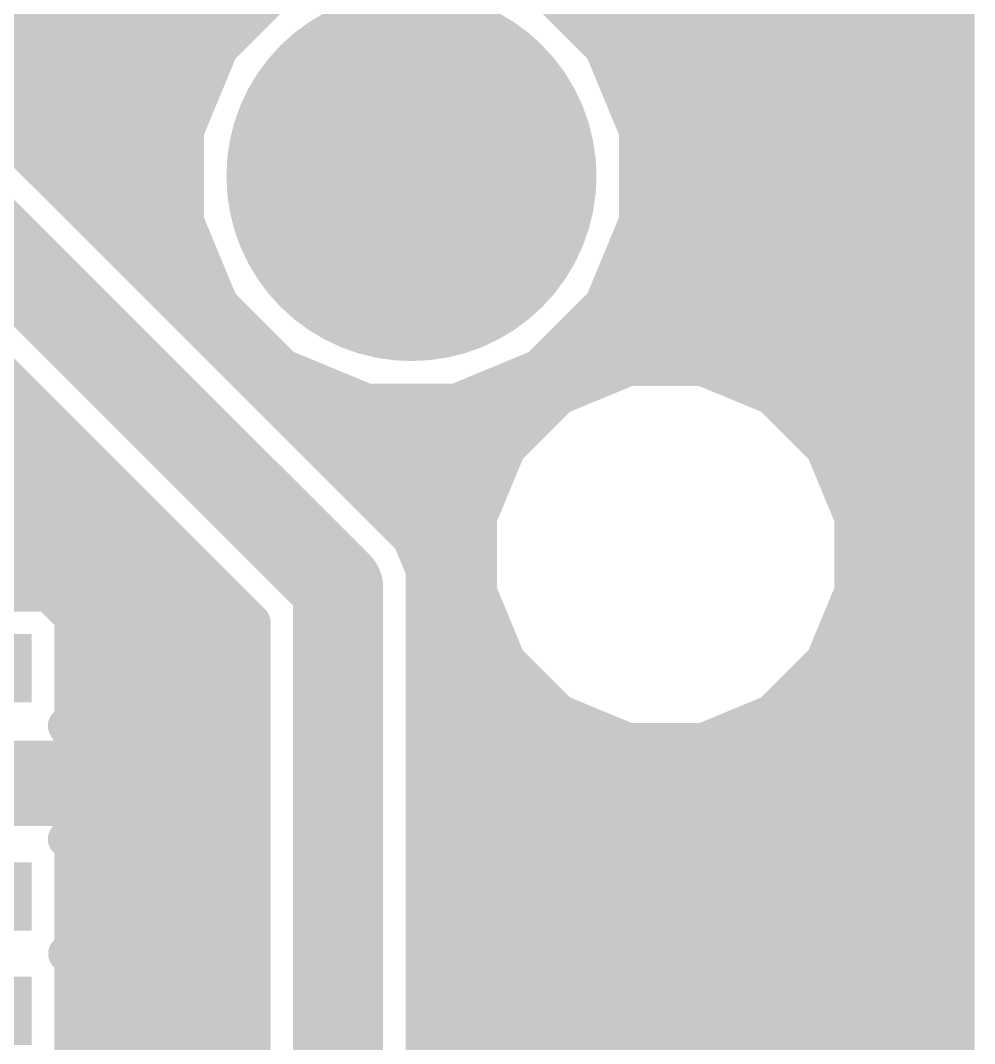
# Model space of a CAD drawing. Extents: x -40.6 to 40.6, y -25.6 to 25.6.
# Drawn here: x 29.94 to 40.56, y 2.24 to 13.62 of the extents above; entities that cross this region are included whole.
import ezdxf

# ---------------------------------------------------------------- set-up
doc = ezdxf.new("R2010")
doc.units = 0
doc.layers.add('16', color=175, linetype='CONTINUOUS')
doc.layers.add('17', color=82, linetype='CONTINUOUS')

# ---------------------------------------------------------------- blocks, each defined once
blk = doc.blocks.new('RECT')
blk.add_solid([(-0.5, -0.5), (0.5, -0.5), (-0.5, 0.5), (0.5, 0.5)])
blk = doc.blocks.new('ROUNDP')
at = {"const_width": 0.5}
blk.add_lwpolyline([(0, -0.25, 1), (0, 0.25, 1), (0, -0.25)], format="xyb", dxfattribs=at)

msp = doc.modelspace()

# ---------------------------------------------------------------- linework, layer by layer
at = {"layer": '16'}
for points, const_width in [([(40.3519, 23.5458), (40.3519, -0.2576)], 0.4064), ([(32.8703, 14.0151), (32.1639, 13.3087)], 0.4064), ([(36.4217, 13.3087), (35.7153, 14.0151)], 0.4064), ([(21.316, 13.8176), (32.6728, 13.8176)], 0.4064), ([(35.9128, 13.8176), (40.3519, 13.8176)], 0.4064), ([(28.6148, 13.4112), (32.2664, 13.4112)], 0.4064), ([(36.3192, 13.4112), (40.3519, 13.4112)], 0.4064), ([(34.0171, 8.1233), (28.8101, 13.3303)], 0.4064), ([(32.1639, 13.3087), (31.7816, 12.3857)], 0.4064), ([(36.804, 12.3857), (36.4217, 13.3087)], 0.4064), ([(29.1356, 13.0048), (32.038, 13.0048)], 0.4064), ([(36.5476, 13.0048), (40.3519, 13.0048)], 0.4064), ([(28.2702, 12.5222), (33.4772, 7.3152)], 1), ([(29.542, 12.5984), (31.8697, 12.5984)], 0.4064), ([(36.7159, 12.5984), (40.3519, 12.5984)], 0.4064), ([(31.7816, 12.3857), (31.7816, 11.3867)], 0.4064), ([(36.804, 11.3867), (36.804, 12.3857)], 0.4064), ([(29.9484, 12.192), (31.7816, 12.192)], 0.4064), ([(36.804, 12.192), (40.3519, 12.192)], 0.4064), ([(30.3548, 11.7856), (31.7816, 11.7856)], 0.4064), ([(36.804, 11.7856), (40.3519, 11.7856)], 0.4064), ([(27.8754, 11.569), (32.524, 6.9204)], 0.4064), ([(30.7612, 11.3792), (31.7847, 11.3792)], 0.4064), ([(31.7816, 11.3867), (32.1639, 10.4637)], 0.4064), ([(36.4217, 10.4637), (36.804, 11.3867)], 0.4064), ([(36.8009, 11.3792), (40.3519, 11.3792)], 0.4064), ([(31.1676, 10.9728), (31.953, 10.9728)], 0.4064), ([(36.6326, 10.9728), (40.3519, 10.9728)], 0.4064), ([(31.574, 10.5664), (32.1214, 10.5664)], 0.4064), ([(36.4642, 10.5664), (40.3519, 10.5664)], 0.4064), ([(32.1639, 10.4637), (32.8703, 9.7573)], 0.4064), ([(35.7153, 9.7573), (36.4217, 10.4637)], 0.4064), ([(31.9804, 10.16), (32.4676, 10.16)], 0.4064), ([(36.118, 10.16), (40.3519, 10.16)], 0.4064), ([(28.1178, 9.7282), (31.0896, 6.7564)], 0.5), ([(32.3868, 9.7536), (32.8793, 9.7536)], 0.4064), ([(32.8703, 9.7573), (33.7933, 9.375)], 0.4064), ([(34.7923, 9.375), (35.7153, 9.7573)], 0.4064), ([(35.7063, 9.7536), (40.3519, 9.7536)], 0.4064), ([(36.7066, 9.7532), (35.9428, 9.4368)], 0.4064), ([(37.5334, 9.7532), (36.7066, 9.7532)], 0.4064), ([(38.2972, 9.4368), (37.5334, 9.7532)], 0.4064), ([(33.7933, 9.375), (34.7923, 9.375)], 0.4064), ([(35.9428, 9.4368), (35.3582, 8.8522)], 0.4064), ([(38.8818, 8.8522), (38.2972, 9.4368)], 0.4064), ([(17.0706, 9.3472), (30.0972, 9.3472)], 0.4064), ([(32.7932, 9.3472), (35.8532, 9.3472)], 0.4064), ([(38.3868, 9.3472), (40.3519, 9.3472)], 0.4064), ([(24.8684, 8.9408), (30.5036, 8.9408)], 0.4064), ([(33.1996, 8.9408), (35.4468, 8.9408)], 0.4064), ([(38.7932, 8.9408), (40.3519, 8.9408)], 0.4064), ([(35.3582, 8.8522), (35.0418, 8.0884)], 0.4064), ([(39.1982, 8.0884), (38.8818, 8.8522)], 0.4064), ([(25.2748, 8.5344), (30.91, 8.5344)], 0.4064), ([(33.606, 8.5344), (35.2266, 8.5344)], 0.4064), ([(39.0134, 8.5344), (40.3519, 8.5344)], 0.4064), ([(25.6812, 8.128), (31.3164, 8.128)], 0.4064), ([(34.0124, 8.128), (35.0582, 8.128)], 0.4064), ([(34.2853, 7.8551), (34.0171, 8.1233)], 0.4064), ([(34.0171, 8.1233), (34.0171, 8.1233)], 0.4064), ([(39.1818, 8.128), (40.3519, 8.128)], 0.4064), ([(35.0418, 8.0884), (35.0418, 7.2616)], 0.4064), ([(39.1982, 7.2616), (39.1982, 8.0884)], 0.4064), ([(34.4304, 7.5048), (34.2853, 7.8551)], 0.4064), ([(26.0876, 7.7216), (31.7228, 7.7216)], 0.4064), ([(34.3406, 7.7216), (35.0418, 7.7216)], 0.4064), ([(39.1982, 7.7216), (40.3519, 7.7216)], 0.4064), ([(33.4772, 7.3152), (33.4772, 1.016)], 1), ([(34.4304, 1.9772), (34.4304, 7.5048)], 0.4064), ([(28.8934, 7.3152), (32.1292, 7.3152)], 0.4064), ([(34.4304, 7.3152), (35.0418, 7.3152)], 0.4064), ([(39.1982, 7.3152), (40.3519, 7.3152)], 0.4064), ([(30.2577, 7.2432), (28.9654, 7.2432)], 0.4064), ([(30.5232, 6.9777), (30.2577, 7.2432)], 0.4064), ([(35.0418, 7.2616), (35.3582, 6.4978)], 0.4064), ([(38.8818, 6.4978), (39.1982, 7.2616)], 0.4064), ([(30.5232, 5.8423), (30.5232, 6.9777)], 0.4064), ([(30.5232, 6.9088), (32.524, 6.9088)], 0.4064), ([(32.524, 6.9204), (32.524, 1.2748)], 0.4064), ([(34.4304, 6.9088), (35.1879, 6.9088)], 0.4064), ([(39.0521, 6.9088), (40.3519, 6.9088)], 0.4064), ([(31.0896, 6.7564), (31.0896, 5.0038)], 0.5), ([(30.5232, 6.5024), (32.524, 6.5024)], 0.4064), ([(34.4304, 6.5024), (35.3563, 6.5024)], 0.4064), ([(35.3582, 6.4978), (35.9428, 5.9132)], 0.4064), ([(38.2972, 5.9132), (38.8818, 6.4978)], 0.4064), ([(38.8837, 6.5024), (40.3519, 6.5024)], 0.4064), ([(30.5232, 6.096), (32.524, 6.096)], 0.4064), ([(34.4304, 6.096), (35.76, 6.096)], 0.4064), ([(38.48, 6.096), (40.3519, 6.096)], 0.4064), ([(30.4526, 5.7717), (30.5232, 5.8423)], 0.4064), ([(35.9428, 5.9132), (36.7066, 5.5968)], 0.4064), ([(37.5334, 5.5968), (38.2972, 5.9132)], 0.4064), ([(30.496, 5.6965), (30.4526, 5.7717)], 0.4064), ([(30.5272, 5.5802), (30.496, 5.6965)], 0.4064), ([(30.4979, 5.6896), (32.524, 5.6896)], 0.4064), ([(34.4304, 5.6896), (36.4826, 5.6896)], 0.4064), ([(37.7574, 5.6896), (40.3519, 5.6896)], 0.4064), ([(30.5272, 5.14), (30.5272, 5.5802)], 0.4064), ([(36.7066, 5.5968), (37.5334, 5.5968)], 0.4064), ([(30.7594, 5.1308), (26.9042, 5.1308)], 0.95), ([(30.988, 4.9022), (30.7594, 5.1308)], 1), ([(30.5272, 5.2832), (32.524, 5.2832)], 0.4064), ([(34.4304, 5.2832), (40.3519, 5.2832)], 0.4064), ([(31.2674, 4.6228), (30.988, 4.9022)], 1), ([(30.5272, 5.14), (26.895, 5.14)], 0.4064), ([(26.895, 5.14), (30.5272, 5.14)], 0.4064), ([(30.5272, 4.6998), (30.5272, 5.14)], 0.4064), ([(31.0896, 5.0038), (30.988, 4.9022)], 0.5), ([(31.2674, -3.1496), (31.2674, 4.6228)], 1), ([(30.5272, 4.8768), (32.524, 4.8768)], 0.4064), ([(34.4304, 4.8768), (40.3519, 4.8768)], 0.4064), ([(30.496, 4.5835), (30.5272, 4.6998)], 0.4064), ([(30.4526, 4.5083), (30.496, 4.5835)], 0.4064), ([(30.5232, 4.4377), (30.4526, 4.5083)], 0.4064), ([(30.4905, 4.4704), (32.524, 4.4704)], 0.4064), ([(34.4304, 4.4704), (40.3519, 4.4704)], 0.4064), ([(30.5232, 3.3023), (30.5232, 4.4377)], 0.4064), ([(30.5232, 4.064), (32.524, 4.064)], 0.4064), ([(34.4304, 4.064), (40.3519, 4.064)], 0.4064), ([(30.5232, 3.6576), (32.524, 3.6576)], 0.4064), ([(34.4304, 3.6576), (40.3519, 3.6576)], 0.4064), ([(30.4559, 3.235), (30.5232, 3.3023)], 0.4064), ([(30.5232, 3.1677), (30.4559, 3.235)], 0.4064), ([(30.4721, 3.2512), (32.524, 3.2512)], 0.4064), ([(34.4304, 3.2512), (40.3519, 3.2512)], 0.4064), ([(30.5232, 2.0323), (30.5232, 3.1677)], 0.4064), ([(30.5232, 2.8448), (32.524, 2.8448)], 0.4064), ([(34.4304, 2.8448), (40.3519, 2.8448)], 0.4064), ([(30.5232, 2.4384), (32.524, 2.4384)], 0.4064), ([(34.4304, 2.4384), (40.3519, 2.4384)], 0.4064), ([(30.4559, 1.965), (30.5232, 2.0323)], 0.4064), ([(30.5229, 2.032), (32.524, 2.032)], 0.4064), ([(34.4304, 2.032), (40.3519, 2.032)], 0.4064)]:
    msp.add_lwpolyline(points, dxfattribs=dict(at, const_width=const_width))
for points, const_width in [([(32.6728, 13.716, 1), (32.6728, 13.9192)], 0.2032), ([(35.9128, 13.9192, 1), (35.9128, 13.716)], 0.2032), ([(40.3519, 13.716, 1), (40.3519, 13.9192)], 0.2032), ([(32.2664, 13.3096, 1), (32.2664, 13.5128)], 0.2032), ([(36.3192, 13.5128, 1), (36.3192, 13.3096)], 0.2032), ([(40.3519, 13.3096, 1), (40.3519, 13.5128)], 0.2032), ([(32.0921, 13.3805, 1), (32.2357, 13.2368)], 0.2032), ([(32.2578, 13.2698, 1), (32.07, 13.3476)], 0.2032), ([(36.5156, 13.3476, 1), (36.3278, 13.2698)], 0.2032), ([(36.3498, 13.2368, 1), (36.4935, 13.3805)], 0.2032), ([(32.038, 12.9032, 1), (32.038, 13.1064)], 0.2032), ([(36.5476, 13.1064, 1), (36.5476, 12.9032)], 0.2032), ([(40.3519, 12.9032, 1), (40.3519, 13.1064)], 0.2032), ([(31.8697, 12.4968, 1), (31.8697, 12.7)], 0.2032), ([(36.7159, 12.7, 1), (36.7159, 12.4968)], 0.2032), ([(40.3519, 12.4968, 1), (40.3519, 12.7)], 0.2032), ([(31.8832, 12.3857, 1), (31.68, 12.3857)], 0.2032), ([(31.6877, 12.4246, 1), (31.8755, 12.3468)], 0.2032), ([(36.9056, 12.3857, 1), (36.7024, 12.3857)], 0.2032), ([(36.7101, 12.3468, 1), (36.8979, 12.4246)], 0.2032), ([(29.9484, 12.2936, 1), (29.9484, 12.0904)], 0.2032), ([(31.7816, 12.0904, 1), (31.7816, 12.2936)], 0.2032), ([(36.804, 12.2936, 1), (36.804, 12.0904)], 0.2032), ([(40.3519, 12.0904, 1), (40.3519, 12.2936)], 0.2032), ([(30.3548, 11.8872, 1), (30.3548, 11.684)], 0.2032), ([(31.7816, 11.684, 1), (31.7816, 11.8872)], 0.2032), ([(36.804, 11.8872, 1), (36.804, 11.684)], 0.2032), ([(40.3519, 11.684, 1), (40.3519, 11.8872)], 0.2032), ([(30.7612, 11.4808, 1), (30.7612, 11.2776)], 0.2032), ([(31.8755, 11.4256, 1), (31.6877, 11.3478)], 0.2032), ([(31.7847, 11.2776, 1), (31.7847, 11.4808)], 0.2032), ([(36.8009, 11.4808, 1), (36.8009, 11.2776)], 0.2032), ([(36.8979, 11.3478, 1), (36.7101, 11.4256)], 0.2032), ([(40.3519, 11.2776, 1), (40.3519, 11.4808)], 0.2032), ([(31.68, 11.3867, 1), (31.8832, 11.3867)], 0.2032), ([(36.7024, 11.3867, 1), (36.9056, 11.3867)], 0.2032), ([(31.1676, 11.0744, 1), (31.1676, 10.8712)], 0.2032), ([(31.953, 10.8712, 1), (31.953, 11.0744)], 0.2032), ([(36.6326, 11.0744, 1), (36.6326, 10.8712)], 0.2032), ([(40.3519, 10.8712, 1), (40.3519, 11.0744)], 0.2032), ([(31.574, 10.668, 1), (31.574, 10.4648)], 0.2032), ([(32.1214, 10.4648, 1), (32.1214, 10.668)], 0.2032), ([(36.4642, 10.668, 1), (36.4642, 10.4648)], 0.2032), ([(40.3519, 10.4648, 1), (40.3519, 10.668)], 0.2032), ([(32.2357, 10.5356, 1), (32.0921, 10.3919)], 0.2032), ([(32.07, 10.4248, 1), (32.2578, 10.5026)], 0.2032), ([(36.3278, 10.5026, 1), (36.5156, 10.4248)], 0.2032), ([(36.4935, 10.3919, 1), (36.3498, 10.5356)], 0.2032), ([(31.9804, 10.2616, 1), (31.9804, 10.0584)], 0.2032), ([(32.4676, 10.0584, 1), (32.4676, 10.2616)], 0.2032), ([(36.118, 10.2616, 1), (36.118, 10.0584)], 0.2032), ([(40.3519, 10.0584, 1), (40.3519, 10.2616)], 0.2032), ([(32.3868, 9.8552, 1), (32.3868, 9.652)], 0.2032), ([(32.9092, 9.8512, 1), (32.8314, 9.6634)], 0.2032), ([(32.7985, 9.6855, 1), (32.9422, 9.8291)], 0.2032), ([(32.8793, 9.652, 1), (32.8793, 9.8552)], 0.2032), ([(35.7063, 9.8552, 1), (35.7063, 9.652)], 0.2032), ([(35.6434, 9.8291, 1), (35.7871, 9.6855)], 0.2032), ([(35.7542, 9.6634, 1), (35.6764, 9.8512)], 0.2032), ([(36.7066, 9.8548, 1), (36.7066, 9.6516)], 0.2032), ([(36.7455, 9.6593, 1), (36.6677, 9.8471)], 0.2032), ([(37.5723, 9.8471, 1), (37.4945, 9.6593)], 0.2032), ([(37.5334, 9.6516, 1), (37.5334, 9.8548)], 0.2032), ([(40.3519, 9.652, 1), (40.3519, 9.8552)], 0.2032), ([(33.7933, 9.4766, 1), (33.7933, 9.2734)], 0.2032), ([(33.7544, 9.2811, 1), (33.8322, 9.4689)], 0.2032), ([(34.7534, 9.4689, 1), (34.8312, 9.2811)], 0.2032), ([(34.7923, 9.2734, 1), (34.7923, 9.4766)], 0.2032), ([(35.9039, 9.5307, 1), (35.9817, 9.3429)], 0.2032), ([(36.0146, 9.365, 1), (35.871, 9.5087)], 0.2032), ([(38.369, 9.5087, 1), (38.2254, 9.365)], 0.2032), ([(38.2583, 9.3429, 1), (38.3361, 9.5307)], 0.2032), ([(30.0972, 9.2456, 1), (30.0972, 9.4488)], 0.2032), ([(32.7932, 9.4488, 1), (32.7932, 9.2456)], 0.2032), ([(35.8532, 9.2456, 1), (35.8532, 9.4488)], 0.2032), ([(38.3868, 9.4488, 1), (38.3868, 9.2456)], 0.2032), ([(40.3519, 9.2456, 1), (40.3519, 9.4488)], 0.2032), ([(30.5036, 8.8392, 1), (30.5036, 9.0424)], 0.2032), ([(33.1996, 9.0424, 1), (33.1996, 8.8392)], 0.2032), ([(35.4468, 8.8392, 1), (35.4468, 9.0424)], 0.2032), ([(38.7932, 9.0424, 1), (38.7932, 8.8392)], 0.2032), ([(40.3519, 8.8392, 1), (40.3519, 9.0424)], 0.2032), ([(35.2863, 8.924, 1), (35.43, 8.7804)], 0.2032), ([(35.4521, 8.8133, 1), (35.2643, 8.8911)], 0.2032), ([(38.9757, 8.8911, 1), (38.7879, 8.8133)], 0.2032), ([(38.81, 8.7804, 1), (38.9537, 8.924)], 0.2032), ([(30.91, 8.4328, 1), (30.91, 8.636)], 0.2032), ([(33.606, 8.636, 1), (33.606, 8.4328)], 0.2032), ([(35.2266, 8.4328, 1), (35.2266, 8.636)], 0.2032), ([(39.0134, 8.636, 1), (39.0134, 8.4328)], 0.2032), ([(40.3519, 8.4328, 1), (40.3519, 8.636)], 0.2032), ([(31.3164, 8.0264, 1), (31.3164, 8.2296)], 0.2032), ([(34.0124, 8.2296, 1), (34.0124, 8.0264)], 0.2032), ([(34.089, 8.1951, 1), (33.9453, 8.0514)], 0.2032), ([(34.0171, 8.2249, 1), (34.0171, 8.0217)], 0.2032), ([(34.0171, 8.0217, 1), (34.0171, 8.2249)], 0.2032), ([(35.0582, 8.0264, 1), (35.0582, 8.2296)], 0.2032), ([(39.1818, 8.2296, 1), (39.1818, 8.0264)], 0.2032), ([(40.3519, 8.0264, 1), (40.3519, 8.2296)], 0.2032), ([(33.9453, 8.0514, 1), (34.089, 8.1951)], 0.2032), ([(35.1434, 8.0884, 1), (34.9402, 8.0884)], 0.2032), ([(34.9479, 8.1273, 1), (35.1357, 8.0495)], 0.2032), ([(39.2998, 8.0884, 1), (39.0966, 8.0884)], 0.2032), ([(39.1043, 8.0495, 1), (39.2921, 8.1273)], 0.2032), ([(34.3791, 7.894, 1), (34.1914, 7.8163)], 0.2032), ([(34.2134, 7.7833, 1), (34.3571, 7.927)], 0.2032), ([(31.7228, 7.62, 1), (31.7228, 7.8232)], 0.2032), ([(34.3406, 7.8232, 1), (34.3406, 7.62)], 0.2032), ([(35.0418, 7.62, 1), (35.0418, 7.8232)], 0.2032), ([(39.1982, 7.8232, 1), (39.1982, 7.62)], 0.2032), ([(40.3519, 7.62, 1), (40.3519, 7.8232)], 0.2032), ([(33.7272, 7.3152, 1), (33.2272, 7.3152)], 0.5), ([(33.3004, 7.1384, 1), (33.654, 7.492)], 0.5), ([(34.532, 7.5048, 1), (34.3288, 7.5048)], 0.2032), ([(34.3365, 7.4659, 1), (34.5243, 7.5437)], 0.2032), ([(32.1292, 7.2136, 1), (32.1292, 7.4168)], 0.2032), ([(34.4304, 7.4168, 1), (34.4304, 7.2136)], 0.2032), ([(35.0418, 7.2136, 1), (35.0418, 7.4168)], 0.2032), ([(39.1982, 7.4168, 1), (39.1982, 7.2136)], 0.2032), ([(40.3519, 7.2136, 1), (40.3519, 7.4168)], 0.2032), ([(30.3296, 7.315, 1), (30.1859, 7.1714)], 0.2032), ([(30.2577, 7.1416, 1), (30.2577, 7.3448)], 0.2032), ([(35.1357, 7.3005, 1), (34.9479, 7.2227)], 0.2032), ([(39.2921, 7.2227, 1), (39.1043, 7.3005)], 0.2032), ([(34.9402, 7.2616, 1), (35.1434, 7.2616)], 0.2032), ([(39.0966, 7.2616, 1), (39.2998, 7.2616)], 0.2032), ([(30.6248, 6.9777, 1), (30.4216, 6.9777)], 0.2032), ([(30.5232, 7.0104, 1), (30.5232, 6.8072)], 0.2032), ([(30.4514, 6.9059, 1), (30.595, 7.0496)], 0.2032), ([(32.6256, 6.9204, 1), (32.4224, 6.9204)], 0.2032), ([(32.4522, 6.8485, 1), (32.5958, 6.9922)], 0.2032), ([(32.524, 6.8072, 1), (32.524, 7.0104)], 0.2032), ([(34.4304, 7.0104, 1), (34.4304, 6.8072)], 0.2032), ([(35.1879, 6.8072, 1), (35.1879, 7.0104)], 0.2032), ([(39.0521, 7.0104, 1), (39.0521, 6.8072)], 0.2032), ([(40.3519, 6.8072, 1), (40.3519, 7.0104)], 0.2032), ([(31.2146, 6.7564, 1), (30.9646, 6.7564)], 0.25), ([(31.0012, 6.668, 1), (31.178, 6.8448)], 0.25), ([(30.5232, 6.604, 1), (30.5232, 6.4008)], 0.2032), ([(32.524, 6.4008, 1), (32.524, 6.604)], 0.2032), ([(34.4304, 6.604, 1), (34.4304, 6.4008)], 0.2032), ([(35.43, 6.5696, 1), (35.2863, 6.426)], 0.2032), ([(35.2643, 6.4589, 1), (35.4521, 6.5367)], 0.2032), ([(35.3563, 6.4008, 1), (35.3563, 6.604)], 0.2032), ([(38.7879, 6.5367, 1), (38.9757, 6.4589)], 0.2032), ([(38.8837, 6.604, 1), (38.8837, 6.4008)], 0.2032), ([(38.9537, 6.426, 1), (38.81, 6.5696)], 0.2032), ([(40.3519, 6.4008, 1), (40.3519, 6.604)], 0.2032), ([(30.5232, 6.1976, 1), (30.5232, 5.9944)], 0.2032), ([(32.524, 5.9944, 1), (32.524, 6.1976)], 0.2032), ([(34.4304, 6.1976, 1), (34.4304, 5.9944)], 0.2032), ([(35.76, 5.9944, 1), (35.76, 6.1976)], 0.2032), ([(38.48, 6.1976, 1), (38.48, 5.9944)], 0.2032), ([(40.3519, 5.9944, 1), (40.3519, 6.1976)], 0.2032), ([(30.595, 5.7704, 1), (30.4514, 5.9141)], 0.2032), ([(35.9817, 6.0071, 1), (35.9039, 5.8193)], 0.2032), ([(35.871, 5.8413, 1), (36.0146, 5.985)], 0.2032), ([(38.2254, 5.985, 1), (38.369, 5.8413)], 0.2032), ([(38.3361, 5.8193, 1), (38.2583, 6.0071)], 0.2032), ([(30.5406, 5.8225, 1), (30.3646, 5.7209)], 0.2032), ([(30.3808, 5.8435, 1), (30.5244, 5.6999)], 0.2032), ([(30.4216, 5.8423, 1), (30.6248, 5.8423)], 0.2032), ([(30.5942, 5.7228, 1), (30.3979, 5.6702)], 0.2032), ([(30.4979, 5.7912, 1), (30.4979, 5.588)], 0.2032), ([(30.4081, 5.6457, 1), (30.584, 5.7473)], 0.2032), ([(32.524, 5.588, 1), (32.524, 5.7912)], 0.2032), ([(34.4304, 5.7912, 1), (34.4304, 5.588)], 0.2032), ([(36.4826, 5.588, 1), (36.4826, 5.7912)], 0.2032), ([(37.7574, 5.7912, 1), (37.7574, 5.588)], 0.2032), ([(40.3519, 5.588, 1), (40.3519, 5.7912)], 0.2032), ([(30.6288, 5.5802, 1), (30.4256, 5.5802)], 0.2032), ([(30.4291, 5.5539, 1), (30.6253, 5.6065)], 0.2032), ([(36.7066, 5.6984, 1), (36.7066, 5.4952)], 0.2032), ([(36.6677, 5.5029, 1), (36.7455, 5.6907)], 0.2032), ([(37.4945, 5.6907, 1), (37.5723, 5.5029)], 0.2032), ([(37.5334, 5.4952, 1), (37.5334, 5.6984)], 0.2032), ([(30.9362, 5.3076, 1), (30.5826, 4.954)], 0.5), ([(30.7594, 4.8933, 1), (30.7594, 5.3683)], 0.475), ([(30.5272, 5.3848, 1), (30.5272, 5.1816)], 0.2032), ([(32.524, 5.1816, 1), (32.524, 5.3848)], 0.2032), ([(34.4304, 5.3848, 1), (34.4304, 5.1816)], 0.2032), ([(40.3519, 5.1816, 1), (40.3519, 5.3848)], 0.2032), ([(31.1648, 5.079, 1), (30.8112, 4.7254)], 0.5), ([(30.6288, 5.14, 1), (30.4256, 5.14)], 0.2032), ([(30.4256, 5.14, 1), (30.6288, 5.14)], 0.2032), ([(30.5272, 5.0384, 1), (30.5272, 5.2416)], 0.2032), ([(30.5272, 5.0384, 1), (30.5272, 5.2416)], 0.2032), ([(30.8112, 4.7254, 1), (31.1648, 5.079)], 0.5), ([(31.178, 4.9154, 1), (31.0012, 5.0922)], 0.25), ([(31.5174, 4.6228, 1), (31.0174, 4.6228)], 0.5), ([(30.9646, 5.0038, 1), (31.2146, 5.0038)], 0.25), ([(30.5272, 4.9784, 1), (30.5272, 4.7752)], 0.2032), ([(30.8996, 4.9906, 1), (31.0764, 4.8138)], 0.25), ([(31.0906, 4.446, 1), (31.4442, 4.7996)], 0.5), ([(32.524, 4.7752, 1), (32.524, 4.9784)], 0.2032), ([(34.4304, 4.9784, 1), (34.4304, 4.7752)], 0.2032), ([(40.3519, 4.7752, 1), (40.3519, 4.9784)], 0.2032), ([(30.6253, 4.6735, 1), (30.4291, 4.7261)], 0.2032), ([(30.584, 4.5327, 1), (30.4081, 4.6343)], 0.2032), ([(30.4256, 4.6998, 1), (30.6288, 4.6998)], 0.2032), ([(30.5244, 4.5801, 1), (30.3808, 4.4365)], 0.2032), ([(30.4905, 4.572, 1), (30.4905, 4.3688)], 0.2032), ([(30.3979, 4.6098, 1), (30.5942, 4.5572)], 0.2032), ([(32.524, 4.3688, 1), (32.524, 4.572)], 0.2032), ([(34.4304, 4.572, 1), (34.4304, 4.3688)], 0.2032), ([(40.3519, 4.3688, 1), (40.3519, 4.572)], 0.2032), ([(30.3646, 4.5591, 1), (30.5406, 4.4575)], 0.2032), ([(30.6248, 4.4377, 1), (30.4216, 4.4377)], 0.2032), ([(30.4514, 4.3659, 1), (30.595, 4.5096)], 0.2032), ([(30.5232, 4.1656, 1), (30.5232, 3.9624)], 0.2032), ([(32.524, 3.9624, 1), (32.524, 4.1656)], 0.2032), ([(34.4304, 4.1656, 1), (34.4304, 3.9624)], 0.2032), ([(40.3519, 3.9624, 1), (40.3519, 4.1656)], 0.2032), ([(30.5232, 3.7592, 1), (30.5232, 3.556)], 0.2032), ([(32.524, 3.556, 1), (32.524, 3.7592)], 0.2032), ([(34.4304, 3.7592, 1), (34.4304, 3.556)], 0.2032), ([(40.3519, 3.556, 1), (40.3519, 3.7592)], 0.2032), ([(30.5278, 3.3068, 1), (30.3841, 3.1632)], 0.2032), ([(30.4721, 3.3528, 1), (30.4721, 3.1496)], 0.2032), ([(30.595, 3.2304, 1), (30.4514, 3.3741)], 0.2032), ([(32.524, 3.1496, 1), (32.524, 3.3528)], 0.2032), ([(34.4304, 3.3528, 1), (34.4304, 3.1496)], 0.2032), ([(40.3519, 3.1496, 1), (40.3519, 3.3528)], 0.2032), ([(30.3841, 3.3068, 1), (30.5278, 3.1632)], 0.2032), ([(30.4216, 3.3023, 1), (30.6248, 3.3023)], 0.2032), ([(30.6248, 3.1677, 1), (30.4216, 3.1677)], 0.2032), ([(30.4514, 3.0959, 1), (30.595, 3.2396)], 0.2032), ([(30.5232, 2.9464, 1), (30.5232, 2.7432)], 0.2032), ([(32.524, 2.7432, 1), (32.524, 2.9464)], 0.2032), ([(34.4304, 2.9464, 1), (34.4304, 2.7432)], 0.2032), ([(40.3519, 2.7432, 1), (40.3519, 2.9464)], 0.2032), ([(30.5232, 2.54, 1), (30.5232, 2.3368)], 0.2032), ([(32.524, 2.3368, 1), (32.524, 2.54)], 0.2032), ([(34.4304, 2.54, 1), (34.4304, 2.3368)], 0.2032), ([(40.3519, 2.3368, 1), (40.3519, 2.54)], 0.2032), ([(30.5229, 2.1336, 1), (30.5229, 1.9304)], 0.2032), ([(30.595, 1.9604, 1), (30.4514, 2.1041)], 0.2032), ([(32.524, 1.9304, 1), (32.524, 2.1336)], 0.2032), ([(34.4304, 2.1336, 1), (34.4304, 1.9304)], 0.2032), ([(40.3519, 1.9304, 1), (40.3519, 2.1336)], 0.2032)]:
    msp.add_lwpolyline(points, format="xyb", dxfattribs=dict(at, const_width=const_width))

# ---------------------------------------------------------------- block references
at = {"layer": '16', "xscale": 6.35, "yscale": 0.76, "rotation": 180}
for p in [(26.895, 6.41), (26.895, 5.14), (26.895, 3.87), (26.895, 2.6)]:
    msp.add_blockref('RECT', p, dxfattribs=at)
at = {"layer": '17', "xscale": 4.116, "yscale": 4.116}
msp.add_blockref('ROUNDP', (34.2928, 11.8862), dxfattribs=at)

doc.saveas('drawing.dxf')
